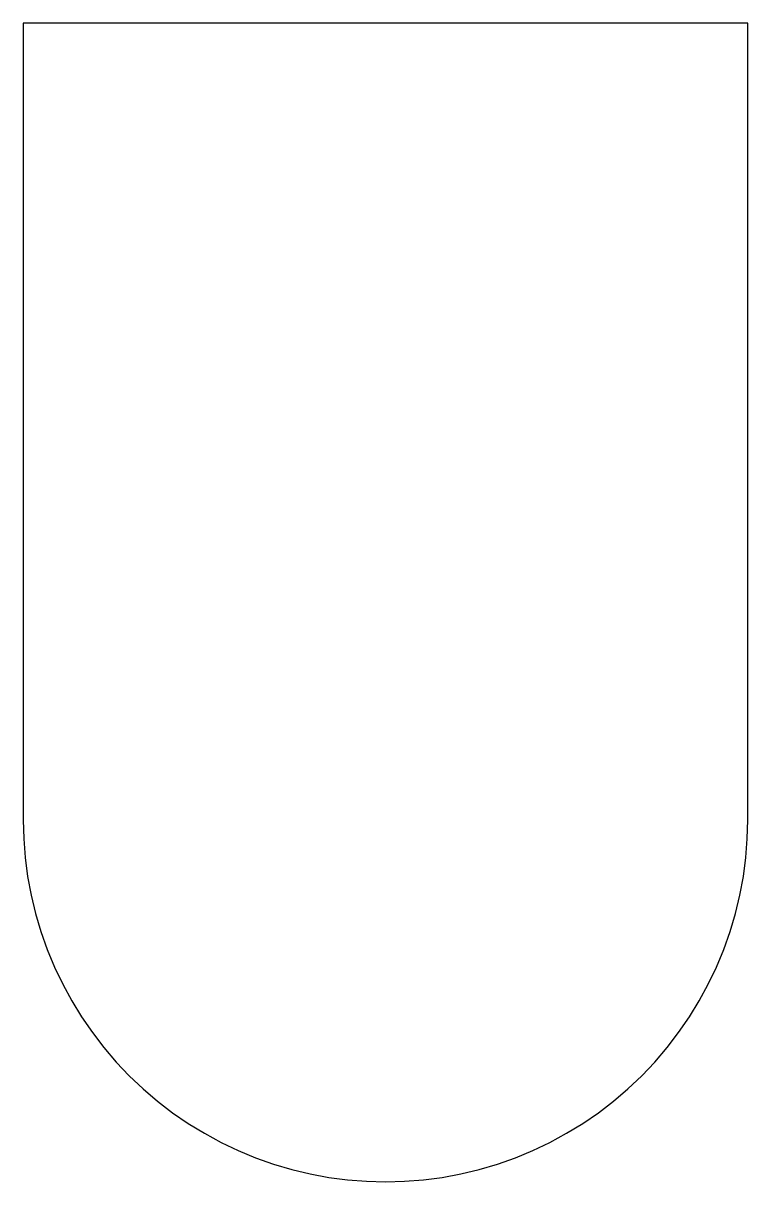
# Model space of a CAD drawing. Header units: metres. Extents: x -2.5 to 2.5, y -7 to 1.
import ezdxf

# ---------------------------------------------------------------- set-up
doc = ezdxf.new("R2010")
doc.units = ezdxf.units.M

msp = doc.modelspace()

# ---------------------------------------------------------------- linework, layer by layer
for p, q in [((2.5, 1), (-2.5, 1)), ((-2.5, 1), (-2.5, -4.5)), ((2.5, -4.5), (2.5, 1)), ((-2.5, -4.5), (-2.49657, -4.63084)), ((2.49657, -4.63084), (2.5, -4.5)), ((-2.49657, -4.63084), (-2.4863, -4.76132)), ((2.4863, -4.76132), (2.49657, -4.63084)), ((-2.4863, -4.76132), (-2.46922, -4.89109)), ((2.46922, -4.89109), (2.4863, -4.76132)), ((-2.46922, -4.89109), (-2.44537, -5.01978)), ((2.44537, -5.01978), (2.46922, -4.89109)), ((-2.44537, -5.01978), (-2.41481, -5.14705)), ((2.41481, -5.14705), (2.44537, -5.01978)), ((-2.41481, -5.14705), (-2.37764, -5.27254)), ((2.37764, -5.27254), (2.41481, -5.14705)), ((-2.37764, -5.27254), (-2.33395, -5.39592)), ((2.33395, -5.39592), (2.37764, -5.27254)), ((-2.33395, -5.39592), (-2.28386, -5.51684)), ((2.28386, -5.51684), (2.33395, -5.39592)), ((-2.28386, -5.51684), (-2.22752, -5.63498)), ((2.22752, -5.63498), (2.28386, -5.51684)), ((-2.22752, -5.63498), (-2.16506, -5.75)), ((2.16506, -5.75), (2.22752, -5.63498)), ((-2.16506, -5.75), (-2.09668, -5.8616)), ((2.09668, -5.8616), (2.16506, -5.75)), ((-2.09668, -5.8616), (-2.02254, -5.96946)), ((2.02254, -5.96946), (2.09668, -5.8616)), ((-2.02254, -5.96946), (-1.94286, -6.0733)), ((1.94286, -6.0733), (2.02254, -5.96946)), ((-1.94286, -6.0733), (-1.85786, -6.17283)), ((1.85786, -6.17283), (1.94286, -6.0733)), ((-1.85786, -6.17283), (-1.76777, -6.26777)), ((1.76777, -6.26777), (1.85786, -6.17283)), ((-1.76777, -6.26777), (-1.67283, -6.35786)), ((1.67283, -6.35786), (1.76777, -6.26777)), ((-1.67283, -6.35786), (-1.5733, -6.44286)), ((1.5733, -6.44286), (1.67283, -6.35786)), ((-1.5733, -6.44286), (-1.46946, -6.52254)), ((1.46946, -6.52254), (1.5733, -6.44286)), ((-1.46946, -6.52254), (-1.3616, -6.59668)), ((1.3616, -6.59668), (1.46946, -6.52254)), ((-1.3616, -6.59668), (-1.25, -6.66506)), ((1.25, -6.66506), (1.3616, -6.59668)), ((-1.25, -6.66506), (-1.13498, -6.72752)), ((1.13498, -6.72752), (1.25, -6.66506)), ((-1.13498, -6.72752), (-1.01684, -6.78386)), ((-1.01684, -6.78386), (-0.89592, -6.83395)), ((0.89592, -6.83395), (1.01684, -6.78386)), ((1.01684, -6.78386), (1.13498, -6.72752)), ((-0.89592, -6.83395), (-0.772542, -6.87764)), ((-0.772542, -6.87764), (-0.647048, -6.91481)), ((0.647048, -6.91481), (0.772542, -6.87764)), ((0.772542, -6.87764), (0.89592, -6.83395)), ((-0.647048, -6.91481), (-0.519779, -6.94537)), ((-0.519779, -6.94537), (-0.391086, -6.96922)), ((0.391086, -6.96922), (0.519779, -6.94537)), ((0.519779, -6.94537), (0.647048, -6.91481)), ((-0.391086, -6.96922), (-0.261321, -6.9863)), ((-0.261321, -6.9863), (-0.13084, -6.99657)), ((-0.13084, -6.99657), (0, -7)), ((0, -7), (0.13084, -6.99657)), ((0.13084, -6.99657), (0.261321, -6.9863)), ((0.261321, -6.9863), (0.391086, -6.96922))]:
    msp.add_line(p, q)

doc.saveas('drawing.dxf')
